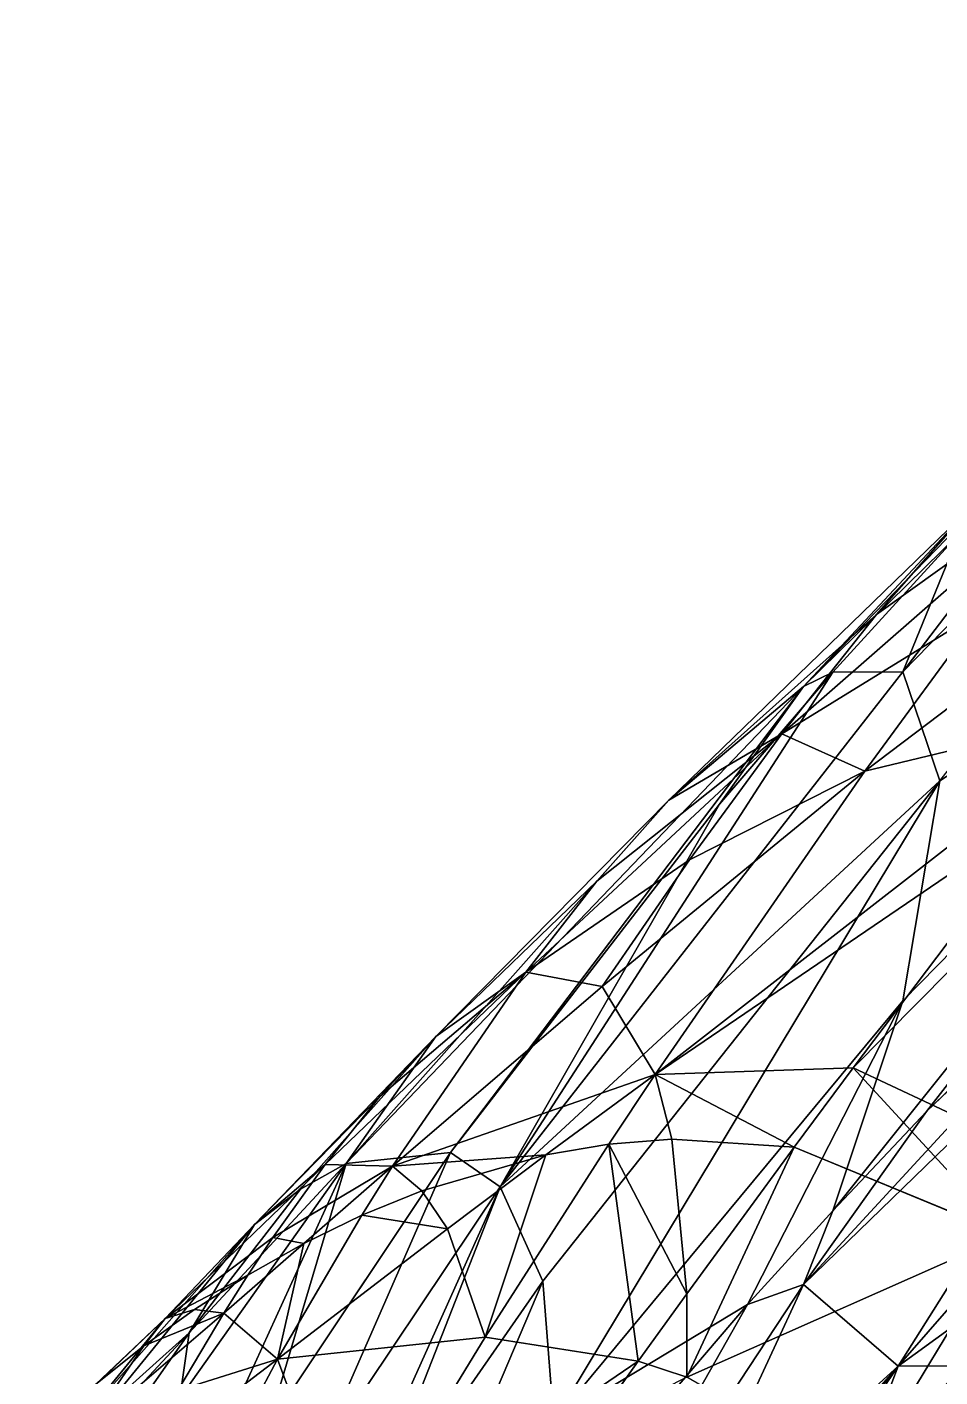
# Model space of a CAD drawing. Extents: x -1.44 to 2.2, y -2.57 to 2.57.
# Drawn here: x -0.145 to 0.707, y 0.857 to 2.118 of the extents above; entities that cross this region are included whole.
import ezdxf

# ---------------------------------------------------------------- set-up
doc = ezdxf.new("R2010")
doc.units = 0

msp = doc.modelspace()

# ---------------------------------------------------------------- linework, layer by layer
for p, q in [((0.6071, 1.5156, 1.9273), (0.7249, 1.6447, 2.0704)), ((0.7474, 1.5738, 2.3299), (0.5593, 1.4579, 2.1619)), ((0.5012, 1.3922, 1.7925), (0.6071, 1.5156, 1.9273)), ((0.6071, 1.5156, 1.9273), (0.5797, 1.5022, 1.957)), ((0.6725, 1.5158, 1.7889), (0.6071, 1.5156, 1.9273)), ((0.6071, 1.5156, 1.9273), (0.6071, 1.5156, 1.9273)), ((0.7071, 1.4142, 1.5), (0.6725, 1.5158, 1.7889)), ((0.5797, 1.5022, 1.957), (0.4538, 1.3962, 1.9991)), ((0.5797, 1.5022, 1.957), (0.5797, 1.5022, 1.957)), ((0.5593, 1.4579, 2.1619), (0.3867, 1.3204, 1.9806)), ((0.5593, 1.4579, 2.1619), (0.5593, 1.4579, 2.1619)), ((0.5593, 1.4579, 2.1619), (0.5593, 1.4579, 2.1619)), ((0.3362, 0.947, 1.0819), (0.7071, 1.4142, 1.5)), ((0.6725, 1.2088, 1.1377), (0.7071, 1.4142, 1.5)), ((0.7071, 1.4142, 1.5), (0.7071, 1.4142, 1.5)), ((0.7071, 1.4142, 1.5), (0.7071, 1.4142, 1.5)), ((0.7071, 1.4142, 1.5), (0.7071, 1.4142, 1.5)), ((0.7071, 1.4142, 1.5), (0.7071, 1.4142, 1.5)), ((0.2501, 1.0671, 1.4472), (0.5012, 1.3922, 1.7925)), ((0.4538, 1.3962, 1.9991), (0.3867, 1.3204, 1.9806)), ((0.4538, 1.3962, 1.9991), (0.4538, 1.3962, 1.9991)), ((0.8121, 1.3924, 2.2745), (0.6259, 1.1462, 2.0394)), ((0.6946, 1.1052, 0.9244), (0.9959, 1.395, 1.1254)), ((0.3867, 1.3204, 1.9806), (0.2364, 1.1754, 1.8016)), ((0.3867, 1.3204, 1.9806), (0.3203, 1.2356, 1.9417)), ((0.3867, 1.3204, 1.9806), (0.3867, 1.3204, 1.9806)), ((0.3867, 1.3204, 1.9806), (0.3867, 1.3204, 1.9806)), ((0.3203, 1.2356, 1.9417), (0.1959, 1.0542, 1.8207)), ((0.3203, 1.2356, 1.9417), (0.3203, 1.2356, 1.9417)), ((0.3203, 1.2356, 1.9417), (0.3203, 1.2356, 1.9417)), ((0.6071, 1.0127, 0.8605), (0.6725, 1.2088, 1.1377)), ((0.2364, 1.1754, 1.8016), (0.11, 1.0329, 1.635)), ((0.2364, 1.1754, 1.8016), (0.2364, 1.1754, 1.8016)), ((0.2364, 1.1754, 1.8016), (0.2364, 1.1754, 1.8016)), ((0.6259, 1.1462, 2.0394), (0.5709, 1.072, 1.9642)), ((0.6071, 1.0127, 0.8605), (0.6946, 1.1052, 0.9244)), ((0.398, 1.0748, 1.9081), (0.3392, 1.065, 1.8814)), ((0.4566, 1.0794, 1.9311), (0.398, 1.0748, 1.9081)), ((0.5709, 1.072, 1.9642), (0.4566, 1.0794, 1.9311)), ((0.5709, 1.072, 1.9642), (0.4708, 0.9351, 1.8201)), ((0.7699, 0.99, 1.971), (0.5709, 1.072, 1.9642)), ((0.0797, 0.8117, 1.1885), (0.2501, 1.0671, 1.4472)), ((0.3392, 1.065, 1.8814), (0.2234, 1.0314, 1.819)), ((0.1959, 1.0542, 1.8207), (0.1673, 1.0085, 1.7843)), ((0.1959, 1.0542, 1.8207), (0.1959, 1.0542, 1.8207)), ((0.1959, 1.0542, 1.8207), (0.1959, 1.0542, 1.8207)), ((0.11, 1.0329, 1.635), (0.0061, 0.8987, 1.486)), ((0.2234, 1.0314, 1.819), (0.1673, 1.0085, 1.7843)), ((0.5274, 0.9252, 0.8003), (0.6071, 1.0127, 0.8605)), ((0.5797, 0.9439, 0.7727), (0.6071, 1.0127, 0.8605)), ((0.1673, 1.0085, 1.7843), (0.0885, 0.8742, 1.6666)), ((0.1673, 1.0085, 1.7843), (0.113, 0.982, 1.7481)), ((0.1673, 1.0085, 1.7843), (0.1673, 1.0085, 1.7843)), ((0.113, 0.982, 1.7481), (0.0609, 0.9526, 1.7108)), ((0.0609, 0.9526, 1.7108), (0.011, 0.9206, 1.6729)), ((0.1653, 0.7011, 0.87), (0.3362, 0.947, 1.0819)), ((0.4708, 0.9351, 1.8201), (0.4254, 0.8722, 1.7515)), ((0.4538, 0.6724, 0.4636), (0.5797, 0.9439, 0.7727)), ((0.5797, 0.9439, 0.7727), (0.5797, 0.9439, 0.7727)), ((0.011, 0.9206, 1.6729), (-0.0363, 0.8865, 1.6349)), ((0.3342, 0.6989, 0.6461), (0.5274, 0.9252, 0.8003)), ((0.0061, 0.8987, 1.486), (-0.0383, 0.8355, 1.4187)), ((-0.0363, 0.8865, 1.6349), (-0.0811, 0.8508, 1.597)), ((0.0885, 0.8742, 1.6666), (0, 0.7071, 1.5)), ((0.0885, 0.8742, 1.6666), (0.0885, 0.8742, 1.6666)), ((0.0885, 0.8742, 1.6666), (0.0885, 0.8742, 1.6666)), ((0.4254, 0.8722, 1.7515), (0.3828, 0.8127, 1.6852))]:
    msp.add_line(p, q)
at = {"color": 51}
for points in [[(0.8878, 1.7979, 2.1895), (0.6725, 1.5158, 1.7889), (1.2597, 2.118, 2.4199)], [(0.7071, 1.4142, 1.5), (1.2597, 2.118, 2.4199), (0.6725, 1.5158, 1.7889)], [(0.7249, 1.6447, 2.0704), (0.6725, 1.5158, 1.7889), (0.8878, 1.7979, 2.1895)], [(0.6478, 1.5695, 2.2174), (0.7354, 1.6688, 2.2455), (0.8634, 1.7239, 2.426)], [(0.6071, 1.0127, 0.8605), (0.6946, 1.1052, 0.9244), (1.1673, 1.7132, 1.539)], [(0.6071, 1.0127, 0.8605), (1.1673, 1.7132, 1.539), (0.6725, 1.2088, 1.1377)], [(0.7071, 1.4142, 1.5), (0.6725, 1.2088, 1.1377), (1.1673, 1.7132, 1.539)], [(0.6946, 1.1052, 0.9244), (0.9959, 1.395, 1.1254), (1.1673, 1.7132, 1.539)], [(0.7071, 1.4142, 1.5), (1.1673, 1.7132, 1.539), (0.7071, 1.4142, 1.5)], [(0.7474, 1.5738, 2.3299), (0.9387, 1.6515, 2.4643), (0.6369, 1.4232, 2.217)], [(0.9387, 1.6515, 2.4643), (0.8814, 1.4821, 2.3544), (0.6369, 1.4232, 2.217)], [(0.6259, 1.1462, 2.0394), (0.8121, 1.3924, 2.2745), (0.9562, 1.4799, 2.3783)], [(0.6259, 1.1462, 2.0394), (0.9562, 1.4799, 2.3783), (0.8767, 1.0286, 2.0342)], [(0.9959, 1.395, 1.1254), (0.6946, 1.1052, 0.9244), (0.5797, 0.9439, 0.7727)], [(0.9959, 1.395, 1.1254), (0.5797, 0.9439, 0.7727), (0.9313, 1.2848, 0.9967)], [(0.9417, 1.1808, 0.8265), (0.9313, 1.2848, 0.9967), (0.668, 0.8675, 0.5626)], [(0.8213, 0.9787, 0.6168), (0.9417, 1.1808, 0.8265), (0.668, 0.8675, 0.5626)], [(0.7699, 0.99, 1.971), (0.6259, 1.1462, 2.0394), (0.8767, 1.0286, 2.0342)], [(0.6843, 0.7804, 0.4366), (0.7279, 0.793, 0.4386), (0.8627, 1.0007, 0.6266)], [(0.7354, 0.8677, 0.5182), (0.6843, 0.7804, 0.4366), (0.8627, 1.0007, 0.6266)], [(0.8102, 0.9565, 1.96), (0.8142, 0.8142, 1.859), (0.698, 0.698, 1.7331)]]:
    msp.add_3dface(points, dxfattribs=at)
at = {"color": 41}
for points in [[(0.8173, 1.7478, 2.2385), (0.7354, 1.6688, 2.2455), (0.5797, 1.5022, 1.957)], [(0.7249, 1.6447, 2.0704), (0.8173, 1.7478, 2.2385), (0.5797, 1.5022, 1.957)], [(0.7474, 1.5738, 2.3299), (0.5593, 1.4579, 2.1619), (0.8634, 1.7239, 2.426)], [(0.5593, 1.4579, 2.1619), (0.6478, 1.5695, 2.2174), (0.8634, 1.7239, 2.426)], [(0.7354, 1.6688, 2.2455), (0.4538, 1.3962, 1.9991), (0.5797, 1.5022, 1.957)], [(0.7354, 1.6688, 2.2455), (0.6478, 1.5695, 2.2174), (0.4538, 1.3962, 1.9991)], [(0.6071, 1.5156, 1.9273), (0.7249, 1.6447, 2.0704), (0.5797, 1.5022, 1.957)], [(0.7249, 1.6447, 2.0704), (0.6071, 1.5156, 1.9273), (0.6725, 1.5158, 1.7889)], [(0.6478, 1.5695, 2.2174), (0.5593, 1.4579, 2.1619), (0.4538, 1.3962, 1.9991)], [(0.5593, 1.4579, 2.1619), (0.7474, 1.5738, 2.3299), (0.6369, 1.4232, 2.217)], [(0.7474, 1.5738, 2.3299), (0.5593, 1.4579, 2.1619), (0.5593, 1.4579, 2.1619)], [(0.7474, 1.5738, 2.3299), (0.5593, 1.4579, 2.1619), (0.7474, 1.5738, 2.3299)], [(0.7071, 1.4142, 1.5), (0.6725, 1.5158, 1.7889), (0.2964, 1.0349, 1.3082)], [(0.6071, 1.5156, 1.9273), (0.2964, 1.0349, 1.3082), (0.6725, 1.5158, 1.7889)], [(0.6071, 1.5156, 1.9273), (0.5012, 1.3922, 1.7925), (0.2964, 1.0349, 1.3082)], [(0.5012, 1.3922, 1.7925), (0.6071, 1.5156, 1.9273), (0.5797, 1.5022, 1.957)], [(0.6071, 1.5156, 1.9273), (0.6071, 1.5156, 1.9273), (0.5797, 1.5022, 1.957)], [(0.6071, 1.5156, 1.9273), (0.5797, 1.5022, 1.957), (0.5797, 1.5022, 1.957)], [(0.6071, 1.5156, 1.9273), (0.6071, 1.5156, 1.9273), (0.6725, 1.5158, 1.7889)], [(0.6071, 1.5156, 1.9273), (0.6725, 1.5158, 1.7889), (0.6725, 1.5158, 1.7889)], [(0.7071, 1.4142, 1.5), (0.7071, 1.4142, 1.5), (0.6725, 1.5158, 1.7889)], [(0.7071, 1.4142, 1.5), (0.6725, 1.5158, 1.7889), (0.6725, 1.5158, 1.7889)], [(0.7071, 1.4142, 1.5), (0.6725, 1.5158, 1.7889), (0.7071, 1.4142, 1.5)], [(0.5797, 1.5022, 1.957), (0.4538, 1.3962, 1.9991), (0.1526, 1.0568, 1.6018)], [(0.2501, 1.0671, 1.4472), (0.5797, 1.5022, 1.957), (0.1526, 1.0568, 1.6018)], [(0.2501, 1.0671, 1.4472), (0.5012, 1.3922, 1.7925), (0.5797, 1.5022, 1.957)], [(0.2501, 1.0671, 1.4472), (0.5797, 1.5022, 1.957), (0.5797, 1.5022, 1.957)], [(0.4538, 1.3962, 1.9991), (0.5797, 1.5022, 1.957), (0.5797, 1.5022, 1.957)], [(0.4538, 1.3962, 1.9991), (0.5797, 1.5022, 1.957), (0.4538, 1.3962, 1.9991)], [(0.5797, 1.5022, 1.957), (0.5797, 1.5022, 1.957), (0.5797, 1.5022, 1.957)], [(0.8814, 1.4821, 2.3544), (0.8121, 1.3924, 2.2745), (0.4411, 1.14, 1.9704)], [(0.8814, 1.4821, 2.3544), (0.4411, 1.14, 1.9704), (0.6369, 1.4232, 2.217)], [(0.3867, 1.3204, 1.9806), (0.5593, 1.4579, 2.1619), (0.3203, 1.2356, 1.9417)], [(0.5593, 1.4579, 2.1619), (0.4731, 1.3404, 2.0866), (0.3203, 1.2356, 1.9417)], [(0.5593, 1.4579, 2.1619), (0.3867, 1.3204, 1.9806), (0.4538, 1.3962, 1.9991)], [(0.5593, 1.4579, 2.1619), (0.3867, 1.3204, 1.9806), (0.3867, 1.3204, 1.9806)], [(0.5593, 1.4579, 2.1619), (0.3867, 1.3204, 1.9806), (0.5593, 1.4579, 2.1619)], [(0.5593, 1.4579, 2.1619), (0.5593, 1.4579, 2.1619), (0.4731, 1.3404, 2.0866)], [(0.5593, 1.4579, 2.1619), (0.6369, 1.4232, 2.217), (0.4731, 1.3404, 2.0866)], [(0.5593, 1.4579, 2.1619), (0.5593, 1.4579, 2.1619), (0.5593, 1.4579, 2.1619)], [(0.5593, 1.4579, 2.1619), (0.5593, 1.4579, 2.1619), (0.5593, 1.4579, 2.1619)], [(0.5593, 1.4579, 2.1619), (0.5593, 1.4579, 2.1619), (0.6369, 1.4232, 2.217)], [(0.3362, 0.947, 1.0819), (0.7071, 1.4142, 1.5), (0.2964, 1.0349, 1.3082)], [(0.3362, 0.947, 1.0819), (0.7071, 1.4142, 1.5), (0.7071, 1.4142, 1.5)], [(0.7071, 1.4142, 1.5), (0.3362, 0.947, 1.0819), (0.3464, 0.816, 0.832)], [(0.6725, 1.2088, 1.1377), (0.7071, 1.4142, 1.5), (0.3464, 0.816, 0.832)], [(0.7071, 1.4142, 1.5), (0.3464, 0.816, 0.832), (0.7071, 1.4142, 1.5)], [(0.3916, 1.2221, 1.9981), (0.6369, 1.4232, 2.217), (0.4411, 1.14, 1.9704)], [(0.3916, 1.2221, 1.9981), (0.4731, 1.3404, 2.0866), (0.6369, 1.4232, 2.217)], [(0.7071, 1.4142, 1.5), (0.7071, 1.4142, 1.5), (0.7071, 1.4142, 1.5)], [(0.7071, 1.4142, 1.5), (0.7071, 1.4142, 1.5), (0.7071, 1.4142, 1.5)], [(0.7071, 1.4142, 1.5), (0.7071, 1.4142, 1.5), (0.7071, 1.4142, 1.5)], [(0.7071, 1.4142, 1.5), (0.7071, 1.4142, 1.5), (0.7071, 1.4142, 1.5)], [(0.4538, 1.3962, 1.9991), (0.2364, 1.1754, 1.8016), (0.1526, 1.0568, 1.6018)], [(0.4538, 1.3962, 1.9991), (0.3867, 1.3204, 1.9806), (0.2364, 1.1754, 1.8016)], [(0.4538, 1.3962, 1.9991), (0.4538, 1.3962, 1.9991), (0.2364, 1.1754, 1.8016)], [(0.5012, 1.3922, 1.7925), (0.2501, 1.0671, 1.4472), (0.2964, 1.0349, 1.3082)], [(0.3867, 1.3204, 1.9806), (0.4538, 1.3962, 1.9991), (0.4538, 1.3962, 1.9991)], [(0.3867, 1.3204, 1.9806), (0.4538, 1.3962, 1.9991), (0.3867, 1.3204, 1.9806)], [(0.8121, 1.3924, 2.2745), (0.6259, 1.1462, 2.0394), (0.4411, 1.14, 1.9704)], [(0.4538, 1.3962, 1.9991), (0.4538, 1.3962, 1.9991), (0.4538, 1.3962, 1.9991)], [(0.4731, 1.3404, 2.0866), (0.3916, 1.2221, 1.9981), (0.3203, 1.2356, 1.9417)], [(0.2364, 1.1754, 1.8016), (0.3867, 1.3204, 1.9806), (0.3203, 1.2356, 1.9417)], [(0.3867, 1.3204, 1.9806), (0.2364, 1.1754, 1.8016), (0.2364, 1.1754, 1.8016)], [(0.3867, 1.3204, 1.9806), (0.2364, 1.1754, 1.8016), (0.3867, 1.3204, 1.9806)], [(0.3867, 1.3204, 1.9806), (0.3867, 1.3204, 1.9806), (0.3203, 1.2356, 1.9417)], [(0.3867, 1.3204, 1.9806), (0.3203, 1.2356, 1.9417), (0.3203, 1.2356, 1.9417)], [(0.3867, 1.3204, 1.9806), (0.3867, 1.3204, 1.9806), (0.3867, 1.3204, 1.9806)], [(0.3867, 1.3204, 1.9806), (0.3867, 1.3204, 1.9806), (0.3867, 1.3204, 1.9806)], [(0.9313, 1.2848, 0.9967), (0.5797, 0.9439, 0.7727), (0.668, 0.8675, 0.5626)], [(0.3916, 1.2221, 1.9981), (0.1959, 1.0542, 1.8207), (0.3203, 1.2356, 1.9417)], [(0.1959, 1.0542, 1.8207), (0.3203, 1.2356, 1.9417), (0.3203, 1.2356, 1.9417)], [(0.2364, 1.1754, 1.8016), (0.2364, 1.1754, 1.8016), (0.3203, 1.2356, 1.9417)], [(0.2364, 1.1754, 1.8016), (0.3203, 1.2356, 1.9417), (0.3203, 1.2356, 1.9417)], [(0.3203, 1.2356, 1.9417), (0.3203, 1.2356, 1.9417), (0.3203, 1.2356, 1.9417)], [(0.3203, 1.2356, 1.9417), (0.3203, 1.2356, 1.9417), (0.3203, 1.2356, 1.9417)], [(0.1959, 1.0542, 1.8207), (0.3916, 1.2221, 1.9981), (0.4411, 1.14, 1.9704)], [(0.5274, 0.9252, 0.8003), (0.6725, 1.2088, 1.1377), (0.3464, 0.816, 0.832)], [(0.5274, 0.9252, 0.8003), (0.6071, 1.0127, 0.8605), (0.6725, 1.2088, 1.1377)], [(0.3392, 1.065, 1.8814), (0.1959, 1.0542, 1.8207), (0.4411, 1.14, 1.9704)], [(0.398, 1.0748, 1.9081), (0.3392, 1.065, 1.8814), (0.4411, 1.14, 1.9704)], [(0.4566, 1.0794, 1.9311), (0.398, 1.0748, 1.9081), (0.4411, 1.14, 1.9704)], [(0.5709, 1.072, 1.9642), (0.4411, 1.14, 1.9704), (0.6259, 1.1462, 2.0394)], [(0.5709, 1.072, 1.9642), (0.4566, 1.0794, 1.9311), (0.4411, 1.14, 1.9704)], [(0.7699, 0.99, 1.971), (0.5709, 1.072, 1.9642), (0.6259, 1.1462, 2.0394)], [(0.6946, 1.1052, 0.9244), (0.6071, 1.0127, 0.8605), (0.5797, 0.9439, 0.7727)], [(0.6946, 1.1052, 0.9244), (0.5797, 0.9439, 0.7727), (0.5797, 0.9439, 0.7727)], [(0.3392, 1.065, 1.8814), (0.398, 1.0748, 1.9081), (0.2824, 0.8945, 1.7259)], [(0.398, 1.0748, 1.9081), (0.4254, 0.8722, 1.7515), (0.2824, 0.8945, 1.7259)], [(0.398, 1.0748, 1.9081), (0.4566, 1.0794, 1.9311), (0.4708, 0.9351, 1.8201)], [(0.398, 1.0748, 1.9081), (0.4708, 0.9351, 1.8201), (0.4254, 0.8722, 1.7515)], [(0.4566, 1.0794, 1.9311), (0.5709, 1.072, 1.9642), (0.4708, 0.9351, 1.8201)], [(0.5709, 1.072, 1.9642), (0.7699, 0.99, 1.971), (0.4708, 0.8574, 1.7557)], [(0.5709, 1.072, 1.9642), (0.4708, 0.8574, 1.7557), (0.4708, 0.9351, 1.8201)], [(0.2234, 1.0314, 1.819), (0.3392, 1.065, 1.8814), (0.2472, 0.9957, 1.8009)], [(0.3392, 1.065, 1.8814), (0.2824, 0.8945, 1.7259), (0.2472, 0.9957, 1.8009)], [(0.1653, 0.7011, 0.87), (0.3362, 0.947, 1.0819), (0.2964, 1.0349, 1.3082)], [(0.6071, 1.0127, 0.8605), (0.5274, 0.9252, 0.8003), (0.5797, 0.9439, 0.7727)], [(0.7699, 0.99, 1.971), (0.6326, 0.7632, 1.7496), (0.4708, 0.8574, 1.7557)], [(0.7699, 0.99, 1.971), (0.8102, 0.9565, 1.96), (0.6326, 0.7632, 1.7496)], [(0.7354, 0.8677, 0.5182), (0.8213, 0.9787, 0.6168), (0.668, 0.8675, 0.5626)], [(0.3362, 0.947, 1.0819), (0.1914, 0.6063, 0.6737), (0.3464, 0.816, 0.832)], [(0.8102, 0.9565, 1.96), (0.698, 0.698, 1.7331), (0.6326, 0.7632, 1.7496)], [(0.4538, 0.6724, 0.4636), (0.5797, 0.9439, 0.7727), (0.2817, 0.4914, 0.3715)], [(0.5274, 0.9252, 0.8003), (0.2817, 0.4914, 0.3715), (0.5797, 0.9439, 0.7727)], [(0.4254, 0.8722, 1.7515), (0.4708, 0.9351, 1.8201), (0.4708, 0.8574, 1.7557)], [(0.5797, 0.9439, 0.7727), (0.4538, 0.6724, 0.4636), (0.668, 0.8675, 0.5626)], [(0.5274, 0.9252, 0.8003), (0.5797, 0.9439, 0.7727), (0.5797, 0.9439, 0.7727)], [(0.5797, 0.9439, 0.7727), (0.5797, 0.9439, 0.7727), (0.5797, 0.9439, 0.7727)], [(0.5797, 0.9439, 0.7727), (0.668, 0.8675, 0.5626), (0.5797, 0.9439, 0.7727)], [(0.5274, 0.9252, 0.8003), (0.3342, 0.6989, 0.6461), (0.2817, 0.4914, 0.3715)], [(0.3342, 0.6989, 0.6461), (0.5274, 0.9252, 0.8003), (0.3464, 0.816, 0.832)], [(0.4254, 0.8722, 1.7515), (0.1573, 0.6894, 1.5), (0.2824, 0.8945, 1.7259)], [(0.4254, 0.8722, 1.7515), (0.3828, 0.8127, 1.6852), (0.1573, 0.6894, 1.5)], [(0.3828, 0.8127, 1.6852), (0.4254, 0.8722, 1.7515), (0.4708, 0.8574, 1.7557)], [(0.3867, 0.5469, 0.3398), (0.4647, 0.6189, 0.3709), (0.668, 0.8675, 0.5626)], [(0.3867, 0.5469, 0.3398), (0.668, 0.8675, 0.5626), (0.4538, 0.6724, 0.4636)], [(0.4647, 0.6189, 0.3709), (0.545, 0.6867, 0.3998), (0.668, 0.8675, 0.5626)], [(0.545, 0.6867, 0.3998), (0.6208, 0.7431, 0.4228), (0.668, 0.8675, 0.5626)], [(0.6546, 0.7646, 0.4311), (0.7354, 0.8677, 0.5182), (0.6208, 0.7431, 0.4228)], [(0.7354, 0.8677, 0.5182), (0.668, 0.8675, 0.5626), (0.6208, 0.7431, 0.4228)], [(0.7354, 0.8677, 0.5182), (0.6546, 0.7646, 0.4311), (0.6843, 0.7804, 0.4366)]]:
    msp.add_3dface(points, dxfattribs=at)
at = {"color": 31}
for points in [[(0.3203, 1.2356, 1.9417), (0.1959, 1.0542, 1.8207), (0.1331, 1.0559, 1.7705)], [(0.3203, 1.2356, 1.9417), (0.3203, 1.2356, 1.9417), (0.1331, 1.0559, 1.7705)], [(0.3203, 1.2356, 1.9417), (0.1331, 1.0559, 1.7705), (0.1842, 1.1193, 1.7941)], [(0.2364, 1.1754, 1.8016), (0.3203, 1.2356, 1.9417), (0.1842, 1.1193, 1.7941)], [(0.1959, 1.0542, 1.8207), (0.3203, 1.2356, 1.9417), (0.1959, 1.0542, 1.8207)], [(0.11, 1.0329, 1.635), (0.2364, 1.1754, 1.8016), (0.067, 0.9998, 1.6525)], [(0.2364, 1.1754, 1.8016), (0.1842, 1.1193, 1.7941), (0.067, 0.9998, 1.6525)], [(0.2364, 1.1754, 1.8016), (0.11, 1.0329, 1.635), (0.1526, 1.0568, 1.6018)], [(0.2364, 1.1754, 1.8016), (0.1526, 1.0568, 1.6018), (0.2364, 1.1754, 1.8016)], [(0.2364, 1.1754, 1.8016), (0.2364, 1.1754, 1.8016), (0.1842, 1.1193, 1.7941)], [(0.2364, 1.1754, 1.8016), (0.2364, 1.1754, 1.8016), (0.2364, 1.1754, 1.8016)], [(0.2364, 1.1754, 1.8016), (0.2364, 1.1754, 1.8016), (0.2364, 1.1754, 1.8016)], [(0.1842, 1.1193, 1.7941), (0.1331, 1.0559, 1.7705), (0.067, 0.9998, 1.6525)], [(0.0797, 0.8117, 1.1885), (0.2501, 1.0671, 1.4472), (0.1526, 1.0568, 1.6018)], [(0.2501, 1.0671, 1.4472), (0.0797, 0.8117, 1.1885), (0.1218, 0.7743, 1.0594)], [(0.2501, 1.0671, 1.4472), (0.1218, 0.7743, 1.0594), (0.2964, 1.0349, 1.3082)], [(0.3392, 1.065, 1.8814), (0.2234, 1.0314, 1.819), (0.1959, 1.0542, 1.8207)], [(0.067, 0.9998, 1.6525), (0.1331, 1.0559, 1.7705), (-0.0165, 0.9119, 1.6447)], [(0.1331, 1.0559, 1.7705), (0.0843, 0.9878, 1.7335), (-0.0165, 0.9119, 1.6447)], [(-0.0028, 0.8378, 1.3648), (0.0482, 0.8277, 1.2656), (0.1526, 1.0568, 1.6018)], [(0.0061, 0.8987, 1.486), (-0.0028, 0.8378, 1.3648), (0.1526, 1.0568, 1.6018)], [(0.11, 1.0329, 1.635), (0.0061, 0.8987, 1.486), (0.1526, 1.0568, 1.6018)], [(0.0797, 0.8117, 1.1885), (0.1526, 1.0568, 1.6018), (0.0482, 0.8277, 1.2656)], [(0.1959, 1.0542, 1.8207), (0.0843, 0.9878, 1.7335), (0.1331, 1.0559, 1.7705)], [(0.1959, 1.0542, 1.8207), (0.1959, 1.0542, 1.8207), (0.0843, 0.9878, 1.7335)], [(0.113, 0.982, 1.7481), (0.0843, 0.9878, 1.7335), (0.1959, 1.0542, 1.8207)], [(0.1673, 1.0085, 1.7843), (0.113, 0.982, 1.7481), (0.1959, 1.0542, 1.8207)], [(0.113, 0.982, 1.7481), (0.1959, 1.0542, 1.8207), (0.1959, 1.0542, 1.8207)], [(0.2234, 1.0314, 1.819), (0.1673, 1.0085, 1.7843), (0.1959, 1.0542, 1.8207)], [(0.1673, 1.0085, 1.7843), (0.1673, 1.0085, 1.7843), (0.1959, 1.0542, 1.8207)], [(0.1673, 1.0085, 1.7843), (0.1959, 1.0542, 1.8207), (0.1959, 1.0542, 1.8207)], [(0.1959, 1.0542, 1.8207), (0.1959, 1.0542, 1.8207), (0.1959, 1.0542, 1.8207)], [(0.1959, 1.0542, 1.8207), (0.1959, 1.0542, 1.8207), (0.1959, 1.0542, 1.8207)], [(0.1218, 0.7743, 1.0594), (0.1559, 0.7217, 0.9186), (0.2964, 1.0349, 1.3082)], [(0.1653, 0.7011, 0.87), (0.2964, 1.0349, 1.3082), (0.1559, 0.7217, 0.9186)], [(0.0061, 0.8987, 1.486), (0.11, 1.0329, 1.635), (0.067, 0.9998, 1.6525)], [(0.1673, 1.0085, 1.7843), (0.2234, 1.0314, 1.819), (0.2472, 0.9957, 1.8009)], [(-0.0923, 0.8192, 1.4798), (-0.0743, 0.8263, 1.4621), (0.067, 0.9998, 1.6525)], [(-0.0923, 0.8192, 1.4798), (0.067, 0.9998, 1.6525), (-0.0165, 0.9119, 1.6447)], [(0.0061, 0.8987, 1.486), (0.067, 0.9998, 1.6525), (-0.0743, 0.8263, 1.4621)], [(0.113, 0.982, 1.7481), (0.1673, 1.0085, 1.7843), (0.0885, 0.8742, 1.6666)], [(0.1673, 1.0085, 1.7843), (0.2472, 0.9957, 1.8009), (0.0885, 0.8742, 1.6666)], [(0.1673, 1.0085, 1.7843), (0.1673, 1.0085, 1.7843), (0.0885, 0.8742, 1.6666)], [(0.1673, 1.0085, 1.7843), (0.0885, 0.8742, 1.6666), (0.0885, 0.8742, 1.6666)], [(0.0609, 0.9526, 1.7108), (-0.0165, 0.9119, 1.6447), (0.0843, 0.9878, 1.7335)], [(0.113, 0.982, 1.7481), (0.0609, 0.9526, 1.7108), (0.0843, 0.9878, 1.7335)], [(0.2472, 0.9957, 1.8009), (0.2824, 0.8945, 1.7259), (0.0885, 0.8742, 1.6666)], [(0.0609, 0.9526, 1.7108), (0.113, 0.982, 1.7481), (0.0383, 0.9169, 1.6857)], [(0.113, 0.982, 1.7481), (0.0885, 0.8742, 1.6666), (0.0383, 0.9169, 1.6857)], [(0.0609, 0.9526, 1.7108), (0.011, 0.9206, 1.6729), (-0.0165, 0.9119, 1.6447)], [(0.011, 0.9206, 1.6729), (0.0609, 0.9526, 1.7108), (0.0383, 0.9169, 1.6857)], [(0.3362, 0.947, 1.0819), (0.1653, 0.7011, 0.87), (0.1914, 0.6063, 0.6737)], [(0.011, 0.9206, 1.6729), (-0.0363, 0.8865, 1.6349), (-0.0165, 0.9119, 1.6447)], [(-0.0363, 0.8865, 1.6349), (0.011, 0.9206, 1.6729), (0.0383, 0.9169, 1.6857)], [(-0.1454, 0.7887, 1.5165), (-0.0923, 0.8192, 1.4798), (-0.0165, 0.9119, 1.6447)], [(-0.0811, 0.8508, 1.597), (-0.1454, 0.7887, 1.5165), (-0.0165, 0.9119, 1.6447)], [(0.0383, 0.9169, 1.6857), (-0.0044, 0.8449, 1.6296), (-0.0923, 0.8051, 1.5897)], [(-0.0363, 0.8865, 1.6349), (0.0383, 0.9169, 1.6857), (-0.0923, 0.8051, 1.5897)], [(-0.0363, 0.8865, 1.6349), (-0.0811, 0.8508, 1.597), (-0.0165, 0.9119, 1.6447)], [(0.0885, 0.8742, 1.6666), (-0.0044, 0.8449, 1.6296), (0.0383, 0.9169, 1.6857)], [(0.0061, 0.8987, 1.486), (-0.0743, 0.8263, 1.4621), (-0.0563, 0.8318, 1.4418)], [(-0.0383, 0.8355, 1.4187), (0.0061, 0.8987, 1.486), (-0.0563, 0.8318, 1.4418)], [(0.0061, 0.8987, 1.486), (-0.0383, 0.8355, 1.4187), (-0.0028, 0.8378, 1.3648)], [(-0.0811, 0.8508, 1.597), (-0.0363, 0.8865, 1.6349), (-0.0923, 0.8051, 1.5897)], [(0.0885, 0.8742, 1.6666), (0.2824, 0.8945, 1.7259), (0.1573, 0.6894, 1.5)], [(0.0885, 0.8742, 1.6666), (0, 0.7071, 1.5), (-0.0436, 0.7732, 1.5671)], [(0.0885, 0.8742, 1.6666), (0.0885, 0.8742, 1.6666), (-0.0436, 0.7732, 1.5671)], [(0.0885, 0.8742, 1.6666), (-0.0436, 0.7732, 1.5671), (-0.0044, 0.8449, 1.6296)], [(0.0885, 0.8742, 1.6666), (0.0885, 0.8742, 1.6666), (-0.0044, 0.8449, 1.6296)], [(0, 0.7071, 1.5), (0.0885, 0.8742, 1.6666), (0.1573, 0.6894, 1.5)], [(0, 0.7071, 1.5), (0.0885, 0.8742, 1.6666), (0.0885, 0.8742, 1.6666)], [(0, 0.7071, 1.5), (0.0885, 0.8742, 1.6666), (0, 0.7071, 1.5)], [(0.0885, 0.8742, 1.6666), (0.0885, 0.8742, 1.6666), (0.0885, 0.8742, 1.6666)], [(0.0885, 0.8742, 1.6666), (0.0885, 0.8742, 1.6666), (0.0885, 0.8742, 1.6666)]]:
    msp.add_3dface(points, dxfattribs=at)

doc.saveas('drawing.dxf')
